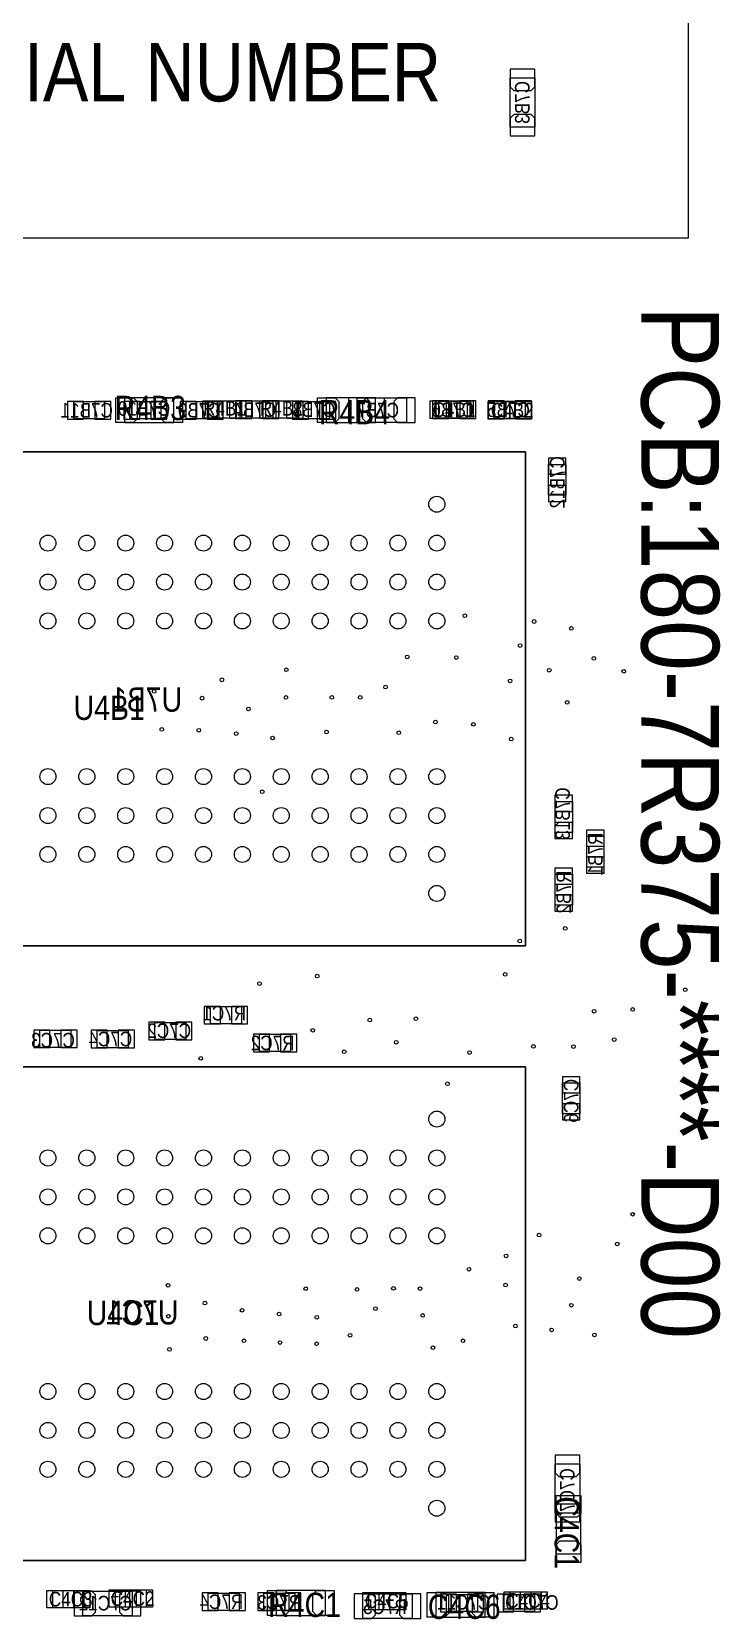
# Model space of a CAD drawing. Extents: x -11 to 122, y -5 to 122.
# Drawn here: x 74.21 to 88.37, y 57.39 to 90.03 of the extents above; entities that cross this region are included whole.
import ezdxf
from ezdxf.enums import TextEntityAlignment as Align

# ---------------------------------------------------------------- set-up
doc = ezdxf.new("R2010")
doc.units = 0
doc.header["$MEASUREMENT"] = 0
for name, color, linetype in [('BG_SILKSCREEN_TOP', 7, 'CONTINUOUS'), ('PG_ASSEMBLY_BOTTOM', 7, 'CONTINUOUS'), ('PG_ASSEMBLY_TOP', 7, 'CONTINUOUS'), ('PIN_BOTTOM', 7, 'CONTINUOUS'), ('PIN_TOP', 7, 'CONTINUOUS'), ('RD_ASSEMBLY_BOTTOM', 7, 'CONTINUOUS'), ('RD_ASSEMBLY_TOP', 7, 'CONTINUOUS')]:
    doc.layers.add(name, color=color, linetype=linetype)

msp = doc.modelspace()

# ---------------------------------------------------------------- linework, layer by layer
at = {"layer": 'BG_SILKSCREEN_TOP'}
msp.add_lwpolyline([(87.715, 85.787), (68.665, 85.787), (68.665, 92.137), (87.715, 92.137)], close=True, dxfattribs=at)
at = {"layer": 'PG_ASSEMBLY_BOTTOM'}
for points in [[(84.561, 89.082), (84.561, 88.066), (84.053, 88.066), (84.053, 89.082)], [(75.708, 82.068), (75.072, 82.068), (75.072, 82.424), (75.708, 82.424)], [(76.229, 82.424), (76.865, 82.424), (76.865, 82.068), (76.229, 82.068)], [(78.022, 82.068), (77.386, 82.068), (77.386, 82.424), (78.022, 82.424)], [(79.166, 82.081), (78.53, 82.081), (78.53, 82.437), (79.166, 82.437)], [(79.7, 82.424), (80.336, 82.424), (80.336, 82.068), (79.7, 82.068)], [(80.901, 82.5), (81.917, 82.5), (81.917, 81.992), (80.901, 81.992)], [(82.582, 82.435), (83.218, 82.435), (83.218, 82.079), (82.582, 82.079)], [(83.725, 82.435), (84.361, 82.435), (84.361, 82.079), (83.725, 82.079)], [(84.367, 81.39), (84.367, 71.24), (68.717, 71.24), (68.717, 81.39)], [(85.197, 81.134), (85.197, 80.498), (84.841, 80.498), (84.841, 81.134)], [(84.975, 73.569), (84.975, 74.205), (85.331, 74.205), (85.331, 73.569)], [(85.981, 73.49), (85.981, 72.854), (85.625, 72.854), (85.625, 73.49)], [(85.331, 72.71), (85.331, 72.074), (84.975, 72.074), (84.975, 72.71)], [(77.885, 69.991), (78.521, 69.991), (78.521, 69.635), (77.885, 69.635)], [(76.742, 69.664), (77.378, 69.664), (77.378, 69.308), (76.742, 69.308)], [(74.379, 69.502), (75.015, 69.502), (75.015, 69.146), (74.379, 69.146)], [(76.194, 69.143), (75.558, 69.143), (75.558, 69.499), (76.194, 69.499)], [(79.533, 69.062), (78.897, 69.062), (78.897, 69.418), (79.533, 69.418)], [(84.367, 68.751), (84.367, 58.601), (68.717, 58.601), (68.717, 68.751)], [(85.483, 68.42), (85.483, 67.784), (85.127, 67.784), (85.127, 68.42)], [(84.977, 59.573), (84.977, 60.589), (85.485, 60.589), (85.485, 59.573)], [(76.275, 57.461), (75.259, 57.461), (75.259, 57.969), (76.275, 57.969)], [(78.477, 57.576), (77.841, 57.576), (77.841, 57.932), (78.477, 57.932)], [(78.985, 57.932), (79.621, 57.932), (79.621, 57.576), (78.985, 57.576)], [(81.018, 57.917), (82.034, 57.917), (82.034, 57.409), (81.018, 57.409)], [(82.742, 57.906), (83.378, 57.906), (83.378, 57.55), (82.742, 57.55)], [(83.912, 57.906), (84.548, 57.906), (84.548, 57.55), (83.912, 57.55)]]:
    msp.add_lwpolyline(points, close=True, dxfattribs=at)
at = {"layer": 'PG_ASSEMBLY_TOP'}
for points in [[(77.133, 82.5), (76.117, 82.5), (76.117, 81.992), (77.133, 81.992)], [(78.49, 82.437), (78.49, 82.081), (77.854, 82.081), (77.854, 82.437)], [(79.66, 82.437), (79.66, 82.081), (79.024, 82.081), (79.024, 82.437)], [(80.264, 81.992), (81.28, 81.992), (81.28, 82.5), (80.264, 82.5)], [(82.53, 82.081), (82.53, 82.437), (83.166, 82.437), (83.166, 82.081)], [(83.726, 82.068), (83.726, 82.424), (84.362, 82.424), (84.362, 82.068)], [(84.367, 71.24), (84.367, 81.39), (68.717, 81.39), (68.717, 71.24)], [(84.367, 58.601), (84.367, 68.751), (68.717, 68.751), (68.717, 58.601)], [(84.999, 59.757), (84.999, 58.741), (85.507, 58.741), (85.507, 59.757)], [(74.643, 57.628), (74.643, 57.984), (75.279, 57.984), (75.279, 57.628)], [(76.566, 57.997), (76.566, 57.641), (75.93, 57.641), (75.93, 57.997)], [(79.237, 57.474), (80.253, 57.474), (80.253, 57.982), (79.237, 57.982)], [(81.143, 57.589), (81.143, 57.945), (81.779, 57.945), (81.779, 57.589)], [(82.522, 57.435), (83.538, 57.435), (83.538, 57.943), (82.522, 57.943)], [(84.051, 57.602), (84.051, 57.958), (84.687, 57.958), (84.687, 57.602)]]:
    msp.add_lwpolyline(points, close=True, dxfattribs=at)
at = {"layer": 'PIN_BOTTOM'}
for points in [[(84.053, 89.26), (84.053, 88.896), (84.129, 88.82), (84.485, 88.82), (84.561, 88.896), (84.561, 89.26)], [(84.561, 87.888), (84.561, 88.252), (84.485, 88.328), (84.129, 88.328), (84.053, 88.252), (84.053, 87.888)], [(74.946, 82.066), (75.276, 82.066), (75.276, 82.426), (74.946, 82.426)], [(75.504, 82.066), (75.834, 82.066), (75.834, 82.426), (75.504, 82.426)], [(76.433, 82.426), (76.103, 82.426), (76.103, 82.066), (76.433, 82.066)], [(76.991, 82.426), (76.661, 82.426), (76.661, 82.066), (76.991, 82.066)], [(77.26, 82.066), (77.59, 82.066), (77.59, 82.426), (77.26, 82.426)], [(77.818, 82.066), (78.148, 82.066), (78.148, 82.426), (77.818, 82.426)], [(78.404, 82.079), (78.734, 82.079), (78.734, 82.439), (78.404, 82.439)], [(78.962, 82.079), (79.292, 82.079), (79.292, 82.439), (78.962, 82.439)], [(79.904, 82.426), (79.574, 82.426), (79.574, 82.066), (79.904, 82.066)], [(80.462, 82.426), (80.132, 82.426), (80.132, 82.066), (80.462, 82.066)], [(80.723, 81.992), (81.087, 81.992), (81.163, 82.068), (81.163, 82.424), (81.087, 82.5), (80.723, 82.5)], [(82.095, 82.5), (81.731, 82.5), (81.655, 82.424), (81.655, 82.068), (81.731, 81.992), (82.095, 81.992)], [(82.786, 82.437), (82.456, 82.437), (82.456, 82.077), (82.786, 82.077)], [(83.344, 82.437), (83.014, 82.437), (83.014, 82.077), (83.344, 82.077)], [(83.929, 82.437), (83.599, 82.437), (83.599, 82.077), (83.929, 82.077)], [(84.487, 82.437), (84.157, 82.437), (84.157, 82.077), (84.487, 82.077)], [(85.199, 80.93), (85.199, 81.26), (84.839, 81.26), (84.839, 80.93)], [(85.199, 80.372), (85.199, 80.702), (84.839, 80.702), (84.839, 80.372)], [(84.973, 74.331), (84.973, 74.001), (85.333, 74.001), (85.333, 74.331)], [(84.973, 73.773), (84.973, 73.443), (85.333, 73.443), (85.333, 73.773)], [(85.983, 73.286), (85.983, 73.616), (85.623, 73.616), (85.623, 73.286)], [(85.333, 72.506), (85.333, 72.836), (84.973, 72.836), (84.973, 72.506)], [(85.983, 72.728), (85.983, 73.058), (85.623, 73.058), (85.623, 72.728)], [(85.333, 71.948), (85.333, 72.278), (84.973, 72.278), (84.973, 71.948)], [(78.089, 69.993), (77.759, 69.993), (77.759, 69.633), (78.089, 69.633)], [(78.647, 69.993), (78.317, 69.993), (78.317, 69.633), (78.647, 69.633)], [(76.946, 69.666), (76.616, 69.666), (76.616, 69.306), (76.946, 69.306)], [(77.504, 69.666), (77.174, 69.666), (77.174, 69.306), (77.504, 69.306)], [(74.583, 69.504), (74.253, 69.504), (74.253, 69.144), (74.583, 69.144)], [(75.141, 69.504), (74.811, 69.504), (74.811, 69.144), (75.141, 69.144)], [(75.432, 69.141), (75.762, 69.141), (75.762, 69.501), (75.432, 69.501)], [(75.99, 69.141), (76.32, 69.141), (76.32, 69.501), (75.99, 69.501)], [(78.771, 69.06), (79.101, 69.06), (79.101, 69.42), (78.771, 69.42)], [(79.329, 69.06), (79.659, 69.06), (79.659, 69.42), (79.329, 69.42)], [(85.485, 68.216), (85.485, 68.546), (85.125, 68.546), (85.125, 68.216)], [(85.485, 67.658), (85.485, 67.988), (85.125, 67.988), (85.125, 67.658)], [(84.977, 60.767), (84.977, 60.403), (85.053, 60.327), (85.409, 60.327), (85.485, 60.403), (85.485, 60.767)], [(85.485, 59.395), (85.485, 59.759), (85.409, 59.835), (85.053, 59.835), (84.977, 59.759), (84.977, 59.395)], [(75.081, 57.461), (75.445, 57.461), (75.521, 57.537), (75.521, 57.893), (75.445, 57.969), (75.081, 57.969)], [(76.453, 57.969), (76.089, 57.969), (76.013, 57.893), (76.013, 57.537), (76.089, 57.461), (76.453, 57.461)], [(77.715, 57.574), (78.045, 57.574), (78.045, 57.934), (77.715, 57.934)], [(78.273, 57.574), (78.603, 57.574), (78.603, 57.934), (78.273, 57.934)], [(79.189, 57.934), (78.859, 57.934), (78.859, 57.574), (79.189, 57.574)], [(79.747, 57.934), (79.417, 57.934), (79.417, 57.574), (79.747, 57.574)], [(80.84, 57.409), (81.204, 57.409), (81.28, 57.485), (81.28, 57.841), (81.204, 57.917), (80.84, 57.917)], [(82.212, 57.917), (81.848, 57.917), (81.772, 57.841), (81.772, 57.485), (81.848, 57.409), (82.212, 57.409)], [(82.946, 57.908), (82.616, 57.908), (82.616, 57.548), (82.946, 57.548)], [(83.504, 57.908), (83.174, 57.908), (83.174, 57.548), (83.504, 57.548)], [(84.116, 57.908), (83.786, 57.908), (83.786, 57.548), (84.116, 57.548)], [(84.674, 57.908), (84.344, 57.908), (84.344, 57.548), (84.674, 57.548)]]:
    msp.add_lwpolyline(points, close=True, dxfattribs=at)
for centre in [(82.542, 80.315), (74.542, 79.515), (75.342, 79.515), (76.142, 79.515), (76.942, 79.515), (77.742, 79.515), (78.542, 79.515), (79.342, 79.515), (80.142, 79.515), (80.942, 79.515), (81.742, 79.515), (82.542, 79.515), (74.542, 78.715), (75.342, 78.715), (76.142, 78.715), (76.942, 78.715), (77.742, 78.715), (78.542, 78.715), (79.342, 78.715), (80.142, 78.715), (80.942, 78.715), (81.742, 78.715), (82.542, 78.715), (74.542, 77.915), (75.342, 77.915), (76.142, 77.915), (76.942, 77.915), (77.742, 77.915), (78.542, 77.915), (79.342, 77.915), (80.142, 77.915), (80.942, 77.915), (81.742, 77.915), (82.542, 77.915), (74.542, 74.715), (75.342, 74.715), (76.142, 74.715), (76.942, 74.715), (77.742, 74.715), (78.542, 74.715), (79.342, 74.715), (80.142, 74.715), (80.942, 74.715), (81.742, 74.715), (82.542, 74.715), (74.542, 73.915), (75.342, 73.915), (76.142, 73.915), (76.942, 73.915), (77.742, 73.915), (78.542, 73.915), (79.342, 73.915), (80.142, 73.915), (80.942, 73.915), (81.742, 73.915), (82.542, 73.915), (74.542, 73.115), (75.342, 73.115), (76.142, 73.115), (76.942, 73.115), (77.742, 73.115), (78.542, 73.115), (79.342, 73.115), (80.142, 73.115), (80.942, 73.115), (81.742, 73.115), (82.542, 73.115), (82.542, 72.315), (82.542, 67.676), (74.542, 66.876), (75.342, 66.876), (76.142, 66.876), (76.942, 66.876), (77.742, 66.876), (78.542, 66.876), (79.342, 66.876), (80.142, 66.876), (80.942, 66.876), (81.742, 66.876), (82.542, 66.876), (74.542, 66.076), (75.342, 66.076), (76.142, 66.076), (76.942, 66.076), (77.742, 66.076), (78.542, 66.076), (79.342, 66.076), (80.142, 66.076), (80.942, 66.076), (81.742, 66.076), (82.542, 66.076), (74.542, 65.276), (75.342, 65.276), (76.142, 65.276), (76.942, 65.276), (77.742, 65.276), (78.542, 65.276), (79.342, 65.276), (80.142, 65.276), (80.942, 65.276), (81.742, 65.276), (82.542, 65.276), (74.542, 62.076), (75.342, 62.076), (76.142, 62.076), (76.942, 62.076), (77.742, 62.076), (78.542, 62.076), (79.342, 62.076), (80.142, 62.076), (80.942, 62.076), (81.742, 62.076), (82.542, 62.076), (74.542, 61.276), (75.342, 61.276), (76.142, 61.276), (76.942, 61.276), (77.742, 61.276), (78.542, 61.276), (79.342, 61.276), (80.142, 61.276), (80.942, 61.276), (81.742, 61.276), (82.542, 61.276), (74.542, 60.476), (75.342, 60.476), (76.142, 60.476), (76.942, 60.476), (77.742, 60.476), (78.542, 60.476), (79.342, 60.476), (80.142, 60.476), (80.942, 60.476), (81.742, 60.476), (82.542, 60.476), (82.542, 59.676)]:
    msp.add_circle(centre, 0.165, dxfattribs=at)
at = {"layer": 'PIN_TOP'}
for points in [[(75.939, 82.5), (76.303, 82.5), (76.379, 82.424), (76.379, 82.068), (76.303, 81.992), (75.939, 81.992)], [(77.311, 81.992), (76.947, 81.992), (76.871, 82.068), (76.871, 82.424), (76.947, 82.5), (77.311, 82.5)], [(77.728, 82.439), (78.058, 82.439), (78.058, 82.079), (77.728, 82.079)], [(78.286, 82.439), (78.616, 82.439), (78.616, 82.079), (78.286, 82.079)], [(78.898, 82.439), (79.228, 82.439), (79.228, 82.079), (78.898, 82.079)], [(79.456, 82.439), (79.786, 82.439), (79.786, 82.079), (79.456, 82.079)], [(80.086, 82.5), (80.45, 82.5), (80.526, 82.424), (80.526, 82.068), (80.45, 81.992), (80.086, 81.992)], [(81.458, 81.992), (81.094, 81.992), (81.018, 82.068), (81.018, 82.424), (81.094, 82.5), (81.458, 82.5)], [(82.734, 82.079), (82.404, 82.079), (82.404, 82.439), (82.734, 82.439)], [(83.292, 82.079), (82.962, 82.079), (82.962, 82.439), (83.292, 82.439)], [(83.93, 82.066), (83.6, 82.066), (83.6, 82.426), (83.93, 82.426)], [(84.488, 82.066), (84.158, 82.066), (84.158, 82.426), (84.488, 82.426)], [(85.507, 59.935), (85.507, 59.571), (85.431, 59.495), (85.075, 59.495), (84.999, 59.571), (84.999, 59.935)], [(84.999, 58.563), (84.999, 58.927), (85.075, 59.003), (85.431, 59.003), (85.507, 58.927), (85.507, 58.563)], [(74.847, 57.626), (74.517, 57.626), (74.517, 57.986), (74.847, 57.986)], [(75.405, 57.626), (75.075, 57.626), (75.075, 57.986), (75.405, 57.986)], [(75.804, 57.999), (76.134, 57.999), (76.134, 57.639), (75.804, 57.639)], [(76.362, 57.999), (76.692, 57.999), (76.692, 57.639), (76.362, 57.639)], [(79.059, 57.982), (79.423, 57.982), (79.499, 57.906), (79.499, 57.55), (79.423, 57.474), (79.059, 57.474)], [(80.431, 57.474), (80.067, 57.474), (79.991, 57.55), (79.991, 57.906), (80.067, 57.982), (80.431, 57.982)], [(81.347, 57.587), (81.017, 57.587), (81.017, 57.947), (81.347, 57.947)], [(81.905, 57.587), (81.575, 57.587), (81.575, 57.947), (81.905, 57.947)], [(82.344, 57.943), (82.708, 57.943), (82.784, 57.867), (82.784, 57.511), (82.708, 57.435), (82.344, 57.435)], [(83.716, 57.435), (83.352, 57.435), (83.276, 57.511), (83.276, 57.867), (83.352, 57.943), (83.716, 57.943)], [(84.255, 57.6), (83.925, 57.6), (83.925, 57.96), (84.255, 57.96)], [(84.813, 57.6), (84.483, 57.6), (84.483, 57.96), (84.813, 57.96)]]:
    msp.add_lwpolyline(points, close=True, dxfattribs=at)
for centre, radius in [((82.542, 80.315), 0.165), ((74.542, 79.515), 0.165), ((75.342, 79.515), 0.165), ((76.142, 79.515), 0.165), ((76.942, 79.515), 0.165), ((77.742, 79.515), 0.165), ((78.542, 79.515), 0.165), ((79.342, 79.515), 0.165), ((80.142, 79.515), 0.165), ((80.942, 79.515), 0.165), ((81.742, 79.515), 0.165), ((82.542, 79.515), 0.165), ((74.542, 78.715), 0.165), ((75.342, 78.715), 0.165), ((76.142, 78.715), 0.165), ((76.942, 78.715), 0.165), ((77.742, 78.715), 0.165), ((78.542, 78.715), 0.165), ((79.342, 78.715), 0.165), ((80.142, 78.715), 0.165), ((80.942, 78.715), 0.165), ((81.742, 78.715), 0.165), ((82.542, 78.715), 0.165), ((74.542, 77.915), 0.165), ((75.342, 77.915), 0.165), ((76.142, 77.915), 0.165), ((76.942, 77.915), 0.165), ((77.742, 77.915), 0.165), ((78.542, 77.915), 0.165), ((79.342, 77.915), 0.165), ((80.142, 77.915), 0.165), ((80.942, 77.915), 0.165), ((81.742, 77.915), 0.165), ((82.542, 77.915), 0.165), ((83.12, 78.021), 0.038), ((84.542, 77.904), 0.038), ((85.309, 77.761), 0.038), ((84.256, 77.41), 0.038), ((81.933, 77.176), 0.038), ((82.943, 77.163), 0.038), ((85.774, 77.145), 0.038), ((78.12, 76.705), 0.038), ((79.446, 76.913), 0.038), ((84.048, 76.682), 0.038), ((84.854, 76.903), 0.038), ((86.387, 76.88), 0.038), ((76.725, 76.466), 0.038), ((77.713, 76.328), 0.038), ((79.439, 76.344), 0.038), ((80.382, 76.344), 0.038), ((80.967, 76.344), 0.038), ((81.487, 76.556), 0.038), ((78.666, 76.107), 0.038), ((85.224, 76.241), 0.038), ((76.883, 75.685), 0.038), ((82.514, 75.837), 0.038), ((83.294, 75.79), 0.038), ((77.644, 75.668), 0.038), ((78.415, 75.6), 0.038), ((79.164, 75.509), 0.038), ((80.273, 75.63), 0.038), ((81.76, 75.616), 0.038), ((84.073, 75.486), 0.038), ((74.542, 74.715), 0.165), ((75.342, 74.715), 0.165), ((76.142, 74.715), 0.165), ((76.942, 74.715), 0.165), ((77.742, 74.715), 0.165), ((78.542, 74.715), 0.165), ((79.342, 74.715), 0.165), ((80.142, 74.715), 0.165), ((80.942, 74.715), 0.165), ((81.742, 74.715), 0.165), ((82.542, 74.715), 0.165), ((78.952, 74.404), 0.038), ((74.542, 73.915), 0.165), ((75.342, 73.915), 0.165), ((76.142, 73.915), 0.165), ((76.942, 73.915), 0.165), ((77.742, 73.915), 0.165), ((78.542, 73.915), 0.165), ((79.342, 73.915), 0.165), ((80.142, 73.915), 0.165), ((80.942, 73.915), 0.165), ((81.742, 73.915), 0.165), ((82.542, 73.915), 0.165), ((74.542, 73.115), 0.165), ((75.342, 73.115), 0.165), ((76.142, 73.115), 0.165), ((76.942, 73.115), 0.165), ((77.742, 73.115), 0.165), ((78.542, 73.115), 0.165), ((79.342, 73.115), 0.165), ((80.142, 73.115), 0.165), ((80.942, 73.115), 0.165), ((81.742, 73.115), 0.165), ((82.542, 73.115), 0.165), ((82.542, 72.315), 0.165), ((85.183, 71.594), 0.038), ((84.249, 71.335), 0.038), ((87.216, 70.965), 0.038), ((78.897, 70.462), 0.038), ((80.081, 70.616), 0.038), ((83.95, 70.649), 0.038), ((87.651, 70.333), 0.038), ((85.777, 69.893), 0.038), ((86.571, 69.93), 0.038), ((79.991, 69.5), 0.038), ((81.162, 69.711), 0.038), ((82.111, 69.737), 0.038), ((81.708, 69.256), 0.038), ((84.529, 69.168), 0.038), ((85.351, 69.165), 0.038), ((86.193, 69.311), 0.038), ((77.687, 68.924), 0.038), ((80.638, 69.059), 0.038), ((83.216, 69.043), 0.038), ((82.761, 68.401), 0.038), ((82.542, 67.676), 0.165), ((74.542, 66.876), 0.165), ((75.342, 66.876), 0.165), ((76.142, 66.876), 0.165), ((76.942, 66.876), 0.165), ((77.742, 66.876), 0.165), ((78.542, 66.876), 0.165), ((79.342, 66.876), 0.165), ((80.142, 66.876), 0.165), ((80.942, 66.876), 0.165), ((81.742, 66.876), 0.165), ((82.542, 66.876), 0.165), ((74.542, 66.076), 0.165), ((75.342, 66.076), 0.165), ((76.142, 66.076), 0.165), ((76.942, 66.076), 0.165), ((77.742, 66.076), 0.165), ((78.542, 66.076), 0.165), ((79.342, 66.076), 0.165), ((80.142, 66.076), 0.165), ((80.942, 66.076), 0.165), ((81.742, 66.076), 0.165), ((82.542, 66.076), 0.165), ((86.571, 65.718), 0.038), ((74.542, 65.276), 0.165), ((75.342, 65.276), 0.165), ((76.142, 65.276), 0.165), ((76.942, 65.276), 0.165), ((77.742, 65.276), 0.165), ((78.542, 65.276), 0.165), ((79.342, 65.276), 0.165), ((80.142, 65.276), 0.165), ((80.942, 65.276), 0.165), ((81.742, 65.276), 0.165), ((82.542, 65.276), 0.165), ((84.646, 65.291), 0.038), ((86.253, 65.108), 0.038), ((83.204, 64.589), 0.038), ((83.966, 64.862), 0.038), ((77.015, 64.258), 0.038), ((83.957, 64.264), 0.038), ((85.474, 64.397), 0.038), ((79.846, 64.189), 0.038), ((80.9, 64.173), 0.038), ((81.651, 64.196), 0.038), ((82.199, 64.19), 0.038), ((77.019, 63.621), 0.038), ((77.772, 63.893), 0.038), ((78.536, 63.744), 0.038), ((79.298, 63.666), 0.038), ((80.072, 63.601), 0.038), ((81.279, 63.78), 0.038), ((82.251, 63.64), 0.038), ((85.309, 63.848), 0.038), ((84.16, 63.419), 0.038), ((84.904, 63.341), 0.038), ((77.788, 63.165), 0.038), ((78.575, 63.12), 0.038), ((79.316, 63.081), 0.038), ((80.07, 63.058), 0.038), ((80.759, 63.233), 0.038), ((82.462, 62.977), 0.038), ((83.081, 63.118), 0.038), ((85.784, 63.24), 0.038), ((77.041, 62.941), 0.038), ((74.542, 62.076), 0.165), ((75.342, 62.076), 0.165), ((76.142, 62.076), 0.165), ((76.942, 62.076), 0.165), ((77.742, 62.076), 0.165), ((78.542, 62.076), 0.165), ((79.342, 62.076), 0.165), ((80.142, 62.076), 0.165), ((80.942, 62.076), 0.165), ((81.742, 62.076), 0.165), ((82.542, 62.076), 0.165), ((74.542, 61.276), 0.165), ((75.342, 61.276), 0.165), ((76.142, 61.276), 0.165), ((76.942, 61.276), 0.165), ((77.742, 61.276), 0.165), ((78.542, 61.276), 0.165), ((79.342, 61.276), 0.165), ((80.142, 61.276), 0.165), ((80.942, 61.276), 0.165), ((81.742, 61.276), 0.165), ((82.542, 61.276), 0.165), ((74.542, 60.476), 0.165), ((75.342, 60.476), 0.165), ((76.142, 60.476), 0.165), ((76.942, 60.476), 0.165), ((77.742, 60.476), 0.165), ((78.542, 60.476), 0.165), ((79.342, 60.476), 0.165), ((80.142, 60.476), 0.165), ((80.942, 60.476), 0.165), ((81.742, 60.476), 0.165), ((82.542, 60.476), 0.165), ((82.542, 59.676), 0.165)]:
    msp.add_circle(centre, radius, dxfattribs=at)

# ---------------------------------------------------------------- texts
at = {"layer": 'BG_SILKSCREEN_TOP', "width": 0.875}
msp.add_text('SERIAL NUMBER', height=1.2, dxfattribs=at).set_placement((71.162, 88.595))
msp.add_text('PCB:180-7R375-****-D00', height=1.6, rotation=270, dxfattribs=at).set_placement((86.749, 84.383))
at = {"layer": 'RD_ASSEMBLY_BOTTOM', "text_generation_flag": 2, "width": 0.876667}
for s, p in [('C7B3', (84.45, 88.575)), ('C7B12', (85.169, 80.766)), ('C7B13', (85.28, 73.957)), ('R7B1', (85.953, 73.122)), ('R7B2', (85.303, 72.342)), ('C7C6', (85.455, 68.052)), ('C7C7', (85.375, 60.05))]:
    msp.add_text(s, height=0.3, rotation=90, dxfattribs=at).set_placement(p, align=Align.CENTER)
at = {"layer": 'RD_ASSEMBLY_BOTTOM', "text_generation_flag": 2}
for s, height, width, p in [('C7B11', 0.3, 0.876667, (75.34, 82.096)), ('C7B10', 0.3, 0.876667, (76.518, 82.134)), ('C7B9', 0.3, 0.876667, (77.654, 82.096)), ('C7B4', 0.3, 0.876667, (78.798, 82.109)), ('C7B8', 0.3, 0.876667, (80.015, 82.108)), ('C7B7', 0.3, 0.876667, (81.325, 82.1)), ('C7B6', 0.3, 0.876667, (82.872, 82.108)), ('C7B5', 0.3, 0.876667, (84.015, 82.108)), ('U7B1', 0.5, 0.876, (76.57, 76.05)), ('R7C1', 0.3, 0.876667, (78.169, 69.702)), ('C7C2', 0.3, 0.876667, (77.038, 69.342)), ('C7C3', 0.3, 0.876667, (74.646, 69.147)), ('C7C4', 0.3, 0.876667, (75.826, 69.171)), ('R7C2', 0.3, 0.876667, (79.165, 69.09)), ('U7C1', 0.5, 0.876, (76.479, 63.453)), ('C7C12', 0.3, 0.876667, (75.725, 57.575)), ('R7C4', 0.3, 0.876667, (78.109, 57.604)), ('R7C3', 0.3, 0.876667, (79.3, 57.59)), ('R7C5', 0.3, 0.876667, (81.475, 57.5)), ('C7C11', 0.3, 0.876667, (83.097, 57.592)), ('C7C10', 0.3, 0.876667, (84.5, 57.59))]:
    msp.add_text(s, height=height, dxfattribs=dict(at, width=width)).set_placement(p, align=Align.CENTER)
at = {"layer": 'RD_ASSEMBLY_TOP'}
for s, height, width, p in [('R4B3', 0.5, 0.876, (76.648, 82.043)), ('R4B1', 0.3, 0.876667, (78.174, 82.136)), ('R4B2', 0.3, 0.876667, (79.344, 82.136)), ('R4B4', 0.5, 0.876, (80.848, 81.958)), ('C4B1', 0.3, 0.876667, (82.898, 82.109)), ('C4B2', 0.3, 0.876667, (84.094, 82.096)), ('U4B1', 0.5, 0.876, (75.803, 75.881)), ('U4C1', 0.5, 0.876, (76.089, 63.44)), ('C4C3', 0.3, 0.876667, (75.011, 57.656)), ('C4C2', 0.3, 0.876667, (76.284, 57.668)), ('R4C1', 0.5, 0.876, (79.821, 57.44)), ('C4C5', 0.3, 0.876667, (81.511, 57.617)), ('C4C6', 0.5, 0.876, (83.106, 57.401)), ('C4C4', 0.3, 0.876667, (84.419, 57.63))]:
    msp.add_text(s, height=height, dxfattribs=dict(at, width=width)).set_placement(p, align=Align.CENTER)
at = {"layer": 'RD_ASSEMBLY_TOP', "width": 0.876}
msp.add_text('C4C1', height=0.5, rotation=270, dxfattribs=at).set_placement((84.965, 59.173), align=Align.CENTER)

doc.saveas('drawing.dxf')
